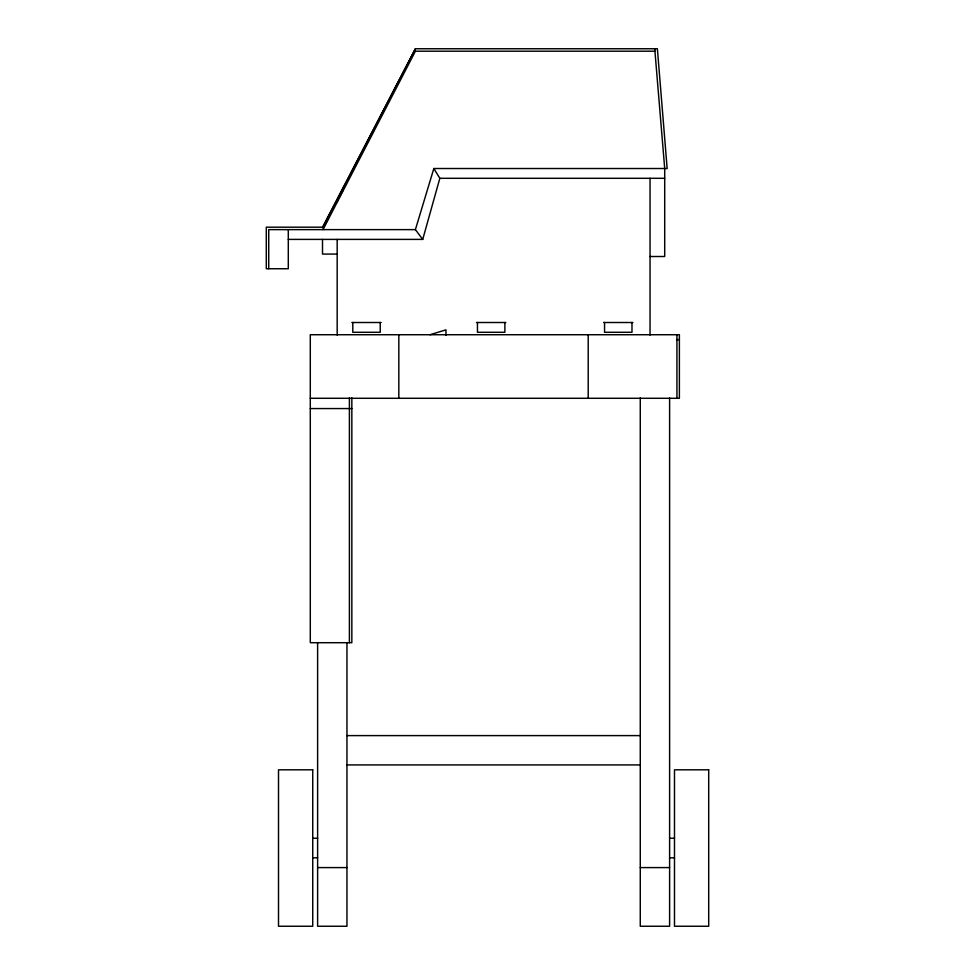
<?xml version="1.0" encoding="UTF-8"?>
<svg xmlns="http://www.w3.org/2000/svg" width="975" height="975" viewBox="0 0 975 975"><rect width="100%" height="100%" fill="white"/><g stroke="black" fill="none" stroke-linecap="round" stroke-linejoin="round"><path stroke-width="1.46" d="M288.295 239.399L422.723 239.399L439.835 178.303L433.838 168.517L667.156 168.517L657.382 48.75L415.399 48.75L322.506 227.187M422.723 239.399L415.399 229.625L433.838 168.517M415.399 48.75L322.981 227.187L266.297 227.187L266.297 268.734L288.295 268.734L288.295 229.625M322.981 229.625L415.399 51.2L654.932 51.2L664.706 168.517L664.706 256.51L650.045 256.51M323.212 228.284L328.1 218.9M336.472 202.8L337.874 200.107M339.276 197.425L342.761 190.722M430.06 334.73L445.953 329.842L445.953 335.424M439.835 178.303L664.706 178.303M415.399 229.625L268.734 229.625L268.734 268.734M337.179 254.073L322.506 254.073L322.506 239.399M351.841 322.506L381.176 322.506M476.495 322.506L505.83 322.506M603.598 322.506L632.933 322.506M676.589 339.617L679.38 339.617M310.294 398.288L679.38 398.288L679.38 334.73L310.294 334.73L310.294 642.708L351.841 642.708L351.841 397.898M310.294 408.562L351.841 408.562M346.954 735.601L640.27 735.601M346.954 764.924L640.27 764.924M312.731 838.256L317.618 838.256M669.606 838.256L674.493 838.256M312.731 857.805L317.618 857.805M669.606 857.805L674.493 857.805M317.618 867.592L346.954 867.592M640.27 867.592L669.606 867.592M676.93 334.73L676.93 398.288M669.606 397.837L669.606 926.25L640.27 926.25L640.27 397.861M654.932 48.75L654.932 51.2M650.045 178.303L650.045 335.083M631.983 322.506L631.983 332.292L604.561 332.292L604.561 322.506M588.205 334.73L588.205 398.288M504.879 322.506L504.879 332.292L477.457 332.292L477.457 322.506M398.824 334.73L398.824 398.288M380.226 322.506L380.226 332.292L352.792 332.292L352.792 322.506M349.403 397.898L349.403 642.708M346.954 642.708L346.954 926.25L317.618 926.25L317.618 642.598M337.179 239.399L337.179 335.12M312.731 769.811L278.509 769.811L278.509 926.25L312.731 926.25L312.731 769.811M708.703 769.811L674.493 769.811L674.493 926.25L708.703 926.25L708.703 769.811"/></g></svg>
